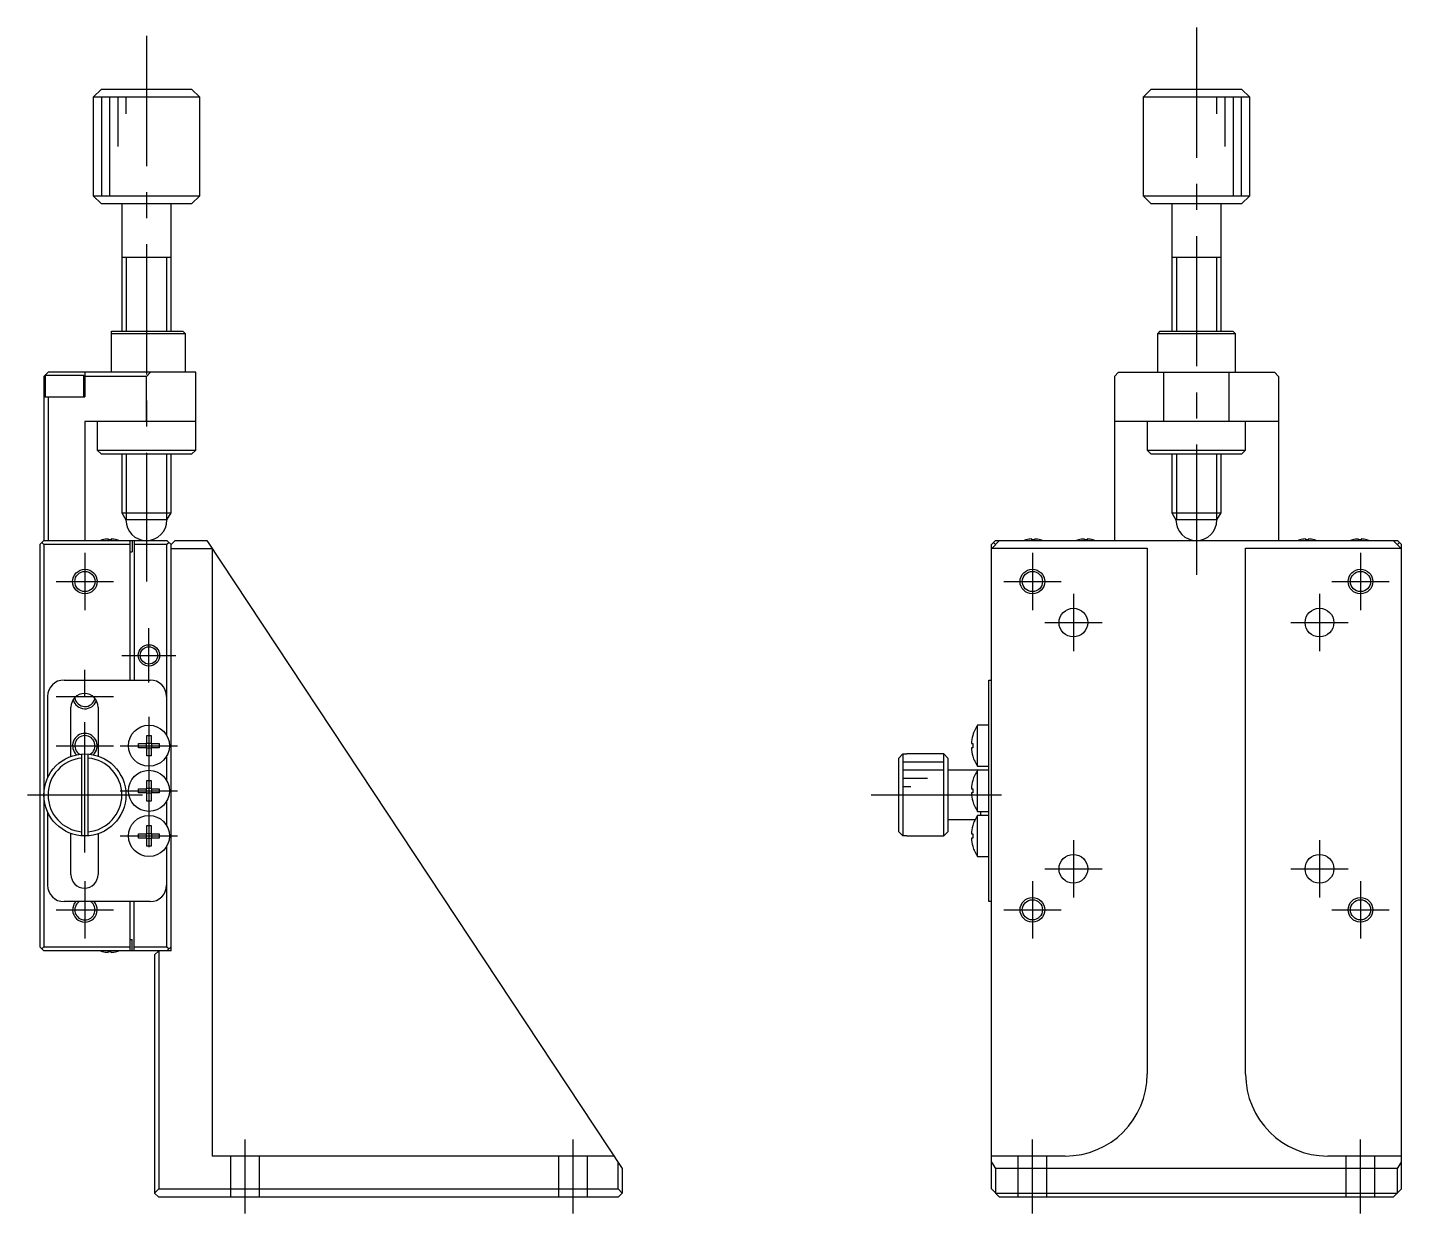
# Model space of a CAD drawing. Extents: x 0 to 392, y -8 to 374.
# Drawn here: x 224.8 to 392.3, y 128.9 to 273.4 of the extents above; entities that cross this region are included whole.
import ezdxf

# ---------------------------------------------------------------- set-up
doc = ezdxf.new("R2010")
doc.units = 0
doc.header["$LTSCALE"] = 0.5
doc.linetypes.add('CENTER', pattern=[50.8, 31.75, -6.35, 6.35, -6.35])
doc.linetypes.add('DASHED', pattern=[19.05, 12.7, -6.35])
for name, color, linetype in [('MSM_CENTER', 1, 'CENTER'), ('MSM_CONTINUOUS', 7, 'CONTINUOUS'), ('MSM_DASHED', 4, 'DASHED'), ('MSM_NARROW', 5, 'CONTINUOUS')]:
    doc.layers.add(name, color=color, linetype=linetype)

msp = doc.modelspace()

# ---------------------------------------------------------------- linework, layer by layer
at = {"layer": 'MSM_CENTER'}
for p, q in [((367.28, 273.42), (367.28, 205.42)), ((239.27, 272.42), (239.27, 205.92)), ((231.77, 209.42), (231.77, 202.42)), ((347.28, 209.42), (347.28, 202.42)), ((387.28, 209.42), (387.28, 202.42)), ((228.27, 205.92), (235.27, 205.92)), ((343.78, 205.92), (350.78, 205.92)), ((352.28, 204.42), (352.28, 197.42)), ((382.28, 204.42), (382.28, 197.42)), ((383.78, 205.92), (390.78, 205.92)), ((239.57, 193.62), (239.57, 200.22)), ((348.78, 200.92), (355.78, 200.92)), ((378.78, 200.92), (385.78, 200.92)), ((236.27, 196.92), (242.87, 196.92)), ((231.77, 172.92), (231.77, 195.42)), ((228.27, 191.92), (235.27, 191.92)), ((239.57, 189.42), (239.57, 171.42)), ((228.27, 185.92), (235.27, 185.92)), ((236.07, 185.92), (243.07, 185.92)), ((224.77, 179.92), (238.77, 179.92)), ((236.07, 180.42), (243.07, 180.42)), ((327.63, 179.92), (344.38, 179.92)), ((236.07, 174.92), (243.07, 174.92)), ((352.28, 174.42), (352.28, 167.42)), ((382.28, 174.42), (382.28, 167.42)), ((348.78, 170.92), (355.78, 170.92)), ((378.78, 170.92), (385.78, 170.92)), ((231.77, 169.42), (231.77, 162.42)), ((347.28, 169.42), (347.28, 162.42)), ((387.28, 169.42), (387.28, 162.42)), ((228.27, 165.92), (235.27, 165.92)), ((343.78, 165.92), (350.78, 165.92)), ((383.78, 165.92), (390.78, 165.92)), ((251.27, 137.92), (251.27, 128.92)), ((291.27, 137.92), (291.27, 128.92)), ((347.28, 128.92), (347.28, 137.92)), ((387.28, 128.92), (387.28, 137.92))]:
    msp.add_line(p, q, dxfattribs=at)
at = {"layer": 'MSM_CONTINUOUS'}
for p, q in [((233.77, 265.92), (232.77, 264.92)), ((232.77, 264.92), (232.77, 252.92)), ((245.77, 264.92), (232.77, 264.92)), ((233.77, 265.92), (244.77, 265.92)), ((245.77, 264.92), (244.77, 265.92)), ((245.77, 252.92), (245.77, 264.92)), ((361.78, 265.92), (360.78, 264.92)), ((360.78, 264.92), (360.78, 252.92)), ((373.78, 264.92), (360.78, 264.92)), ((361.78, 265.92), (372.78, 265.92)), ((373.78, 264.92), (372.78, 265.92)), ((373.78, 252.92), (373.78, 264.92)), ((232.77, 252.92), (245.77, 252.92)), ((232.77, 252.92), (233.77, 251.92)), ((244.77, 251.92), (233.77, 251.92)), ((236.27, 251.92), (236.27, 236.42)), ((242.27, 236.42), (242.27, 251.92)), ((244.77, 251.92), (245.77, 252.92)), ((360.78, 252.92), (373.78, 252.92)), ((360.78, 252.92), (361.78, 251.92)), ((372.78, 251.92), (361.78, 251.92)), ((364.28, 251.92), (364.28, 236.42)), ((370.28, 236.42), (370.28, 251.92)), ((372.78, 251.92), (373.78, 252.92)), ((242.27, 245.42), (236.27, 245.42)), ((370.28, 245.42), (364.28, 245.42)), ((235.02, 236.42), (243.72, 236.42)), ((235.02, 231.42), (235.02, 236.42)), ((244.02, 236.12), (243.72, 236.42)), ((362.83, 236.42), (362.53, 236.12)), ((362.83, 236.42), (371.73, 236.42)), ((372.03, 236.12), (371.73, 236.42)), ((244.02, 236.12), (235.02, 236.12)), ((244.02, 231.42), (244.02, 236.12)), ((372.03, 236.12), (362.53, 236.12)), ((362.53, 236.12), (362.53, 231.42)), ((372.03, 231.42), (372.03, 236.12)), ((227.27, 231.42), (226.77, 230.92)), ((245.27, 231.42), (227.27, 231.42)), ((231.77, 231.42), (231.77, 228.42)), ((239.77, 231.42), (239.27, 230.92)), ((245.27, 221.92), (245.27, 231.42)), ((357.28, 230.92), (357.78, 231.42)), ((357.78, 231.42), (376.78, 231.42)), ((363.28, 231.42), (363.28, 225.42)), ((371.28, 225.42), (371.28, 231.42)), ((377.28, 230.92), (376.78, 231.42)), ((226.77, 230.92), (226.77, 210.92)), ((226.92, 231.02), (226.92, 228.42)), ((231.62, 231.02), (226.92, 231.02)), ((231.62, 228.42), (231.62, 231.02)), ((239.27, 230.92), (231.77, 230.92)), ((239.27, 225.42), (239.27, 230.92)), ((357.28, 230.92), (357.28, 210.92)), ((377.28, 230.92), (377.28, 210.92)), ((226.77, 228.42), (231.77, 228.42)), ((227.27, 228.42), (227.27, 210.92)), ((231.77, 225.42), (231.77, 210.92)), ((245.27, 225.42), (231.77, 225.42)), ((233.27, 225.42), (233.27, 221.92)), ((377.28, 225.42), (357.28, 225.42)), ((361.28, 225.42), (361.28, 221.92)), ((373.28, 221.92), (373.28, 225.42)), ((233.27, 221.92), (233.77, 221.42)), ((233.27, 221.92), (245.27, 221.92)), ((244.77, 221.42), (233.77, 221.42)), ((236.27, 221.42), (236.27, 214.29)), ((242.27, 214.29), (242.27, 221.42)), ((244.77, 221.42), (245.27, 221.92)), ((361.28, 221.92), (373.28, 221.92)), ((361.28, 221.92), (361.78, 221.42)), ((372.78, 221.42), (361.78, 221.42)), ((364.28, 221.42), (364.28, 214.29)), ((370.28, 214.29), (370.28, 221.42)), ((372.78, 221.42), (373.28, 221.92)), ((236.27, 214.29), (242.27, 214.29)), ((236.27, 214.29), (236.77, 213.42)), ((241.77, 213.42), (236.77, 213.42)), ((241.77, 213.42), (242.27, 214.29)), ((364.28, 214.29), (370.28, 214.29)), ((364.28, 214.29), (364.78, 213.42)), ((369.78, 213.42), (364.78, 213.42)), ((369.78, 213.42), (370.28, 214.29)), ((234.59, 210.99), (234.59, 211.11)), ((234.95, 211.11), (234.95, 210.99)), ((347.2, 210.99), (347.2, 211.11)), ((347.56, 211.11), (347.56, 210.99)), ((353.6, 210.99), (353.6, 211.11)), ((353.96, 211.11), (353.96, 210.99)), ((380.6, 210.99), (380.6, 211.11)), ((380.96, 211.11), (380.96, 210.99)), ((387, 210.99), (387, 211.11)), ((387.36, 211.11), (387.36, 210.99)), ((226.77, 210.92), (226.27, 210.42)), ((226.27, 210.42), (226.27, 161.42)), ((226.77, 210.42), (226.52, 210.67)), ((226.77, 210.92), (241.77, 210.92)), ((237.27, 210.42), (226.77, 210.42)), ((226.77, 210.42), (226.77, 161.42)), ((233.88, 210.99), (233.88, 211)), ((234.95, 210.99), (234.59, 210.99)), ((235.65, 211), (235.65, 210.99)), ((237.27, 193.92), (237.27, 210.92)), ((237.27, 209.52), (237.52, 209.52)), ((237.52, 210.92), (237.52, 209.52)), ((237.77, 210.92), (237.77, 193.92)), ((241.77, 210.42), (237.77, 210.42)), ((241.77, 210.92), (242.27, 210.42)), ((242.02, 210.67), (241.77, 210.42)), ((241.77, 187.11), (241.77, 210.42)), ((242.27, 210.42), (242.77, 210.92)), ((242.27, 160.92), (242.27, 210.42)), ((247.27, 209.92), (242.27, 209.92)), ((242.77, 210.92), (246.63, 210.92)), ((246.63, 210.92), (297.27, 134.42)), ((247.27, 209.97), (247.27, 135.92)), ((343.28, 210.92), (342.28, 209.92)), ((342.28, 210.42), (342.78, 210.92)), ((342.28, 131.92), (342.28, 210.42)), ((342.33, 209.97), (361.28, 209.97)), ((342.53, 210.67), (342.78, 210.42)), ((342.78, 210.92), (391.78, 210.92)), ((346.5, 210.99), (346.5, 211)), ((347.56, 210.99), (347.2, 210.99)), ((348.27, 211), (348.27, 210.99)), ((352.9, 210.99), (352.9, 211)), ((353.96, 210.99), (353.6, 210.99)), ((354.67, 211), (354.67, 210.99)), ((361.28, 209.97), (361.28, 145.92)), ((373.28, 209.97), (392.24, 209.97)), ((373.28, 145.92), (373.28, 209.97)), ((379.9, 210.99), (379.9, 211)), ((380.96, 210.99), (380.6, 210.99)), ((381.67, 211), (381.67, 210.99)), ((386.3, 210.99), (386.3, 211)), ((387.36, 210.99), (387, 210.99)), ((388.07, 211), (388.07, 210.99)), ((392.28, 209.92), (391.28, 210.92)), ((392.28, 210.42), (391.78, 210.92)), ((391.78, 210.42), (392.03, 210.67)), ((392.28, 131.92), (392.28, 210.42)), ((229.22, 193.92), (239.72, 193.92)), ((341.98, 193.92), (342.28, 193.92)), ((341.98, 166.92), (341.98, 193.92)), ((227.22, 191.92), (227.22, 182)), ((241.72, 191.92), (241.72, 187.2)), ((230.07, 184.63), (230.07, 190.62)), ((233.37, 190.62), (233.37, 184.66)), ((341.98, 188.42), (340.59, 188.42)), ((340.59, 183.42), (340.59, 188.42)), ((238.31, 186.18), (239.31, 186.18)), ((238.31, 185.66), (238.31, 186.18)), ((239.26, 185.66), (239.26, 186.18)), ((239.31, 187.18), (239.83, 187.18)), ((239.31, 186.18), (239.31, 187.18)), ((239.31, 186.23), (239.83, 186.23)), ((239.83, 187.18), (239.83, 186.18)), ((239.83, 186.18), (240.82, 186.18)), ((239.87, 186.18), (239.87, 185.66)), ((240.82, 186.18), (240.82, 185.66)), ((339.85, 186.18), (340.02, 186.18)), ((340.01, 187.19), (340.02, 187.18)), ((340.02, 186.18), (340.02, 185.66)), ((231.37, 184.91), (231.37, 174.94)), ((232.17, 174.94), (232.17, 184.91)), ((239.31, 185.66), (238.31, 185.66)), ((239.31, 184.67), (239.31, 185.66)), ((239.83, 185.62), (239.31, 185.62)), ((239.83, 184.67), (239.31, 184.67)), ((239.83, 185.66), (239.83, 184.67)), ((240.82, 185.66), (239.83, 185.66)), ((241.72, 184.65), (241.72, 181.7)), ((241.77, 181.61), (241.77, 184.74)), ((330.98, 184.41), (331.48, 184.91)), ((330.98, 175.44), (330.98, 184.41)), ((331.48, 184.91), (331.48, 174.94)), ((331.48, 184.91), (331.98, 184.91)), ((331.98, 184.91), (331.98, 184.92)), ((336.48, 184.92), (331.98, 184.92)), ((336.48, 174.92), (336.48, 184.92)), ((336.98, 184.42), (336.48, 184.92)), ((336.98, 184.42), (336.98, 175.42)), ((340.02, 185.66), (339.85, 185.66)), ((340.02, 184.67), (340.01, 184.66)), ((341.98, 182.92), (336.98, 182.92)), ((340.59, 183.42), (341.98, 183.42)), ((340.59, 177.92), (340.59, 182.92)), ((239.31, 181.68), (239.83, 181.68)), ((239.31, 180.68), (239.31, 181.68)), ((239.83, 181.68), (239.83, 180.68)), ((340.01, 181.69), (340.02, 181.68)), ((238.31, 180.68), (239.31, 180.68)), ((238.31, 180.16), (238.31, 180.68)), ((239.31, 180.16), (238.31, 180.16)), ((239.26, 180.16), (239.26, 180.68)), ((239.31, 180.73), (239.83, 180.73)), ((239.31, 179.17), (239.31, 180.16)), ((239.83, 180.12), (239.31, 180.12)), ((239.83, 180.68), (240.82, 180.68)), ((239.83, 180.16), (239.83, 179.17)), ((240.82, 180.16), (239.83, 180.16)), ((239.87, 180.68), (239.87, 180.16)), ((240.82, 180.68), (240.82, 180.16)), ((339.85, 180.68), (340.02, 180.68)), ((340.02, 180.16), (339.85, 180.16)), ((340.02, 180.68), (340.02, 180.16)), ((227.22, 177.85), (227.22, 168.92)), ((239.83, 179.17), (239.31, 179.17)), ((241.72, 179.15), (241.72, 176.2)), ((241.77, 176.11), (241.77, 179.24)), ((340.02, 179.17), (340.01, 179.16)), ((340.59, 177.92), (341.98, 177.92)), ((340.98, 177.42), (340.98, 177.92)), ((239.31, 176.18), (239.83, 176.18)), ((239.31, 175.18), (239.31, 176.18)), ((239.83, 176.18), (239.83, 175.18)), ((336.98, 176.92), (340.3, 176.92)), ((340.01, 176.19), (340.02, 176.18)), ((341.98, 177.42), (340.59, 177.42)), ((340.59, 172.42), (340.59, 177.42)), ((230.07, 170.22), (230.07, 175.22)), ((233.37, 175.19), (233.37, 170.22)), ((238.31, 175.18), (239.31, 175.18)), ((238.31, 174.66), (238.31, 175.18)), ((239.31, 174.66), (238.31, 174.66)), ((239.26, 174.66), (239.26, 175.18)), ((239.31, 175.23), (239.83, 175.23)), ((239.31, 173.67), (239.31, 174.66)), ((239.83, 174.62), (239.31, 174.62)), ((239.83, 175.18), (240.82, 175.18)), ((239.83, 174.66), (239.83, 173.67)), ((240.82, 174.66), (239.83, 174.66)), ((239.87, 175.18), (239.87, 174.66)), ((240.82, 175.18), (240.82, 174.66)), ((331.48, 174.94), (330.98, 175.44)), ((331.98, 174.94), (331.48, 174.94)), ((331.98, 174.92), (331.98, 174.94)), ((331.98, 174.92), (336.48, 174.92)), ((336.48, 174.92), (336.98, 175.42)), ((339.85, 175.18), (340.02, 175.18)), ((340.02, 174.66), (339.85, 174.66)), ((340.02, 175.18), (340.02, 174.66)), ((239.83, 173.67), (239.31, 173.67)), ((241.72, 173.65), (241.72, 168.92)), ((241.77, 161.42), (241.77, 173.74)), ((340.02, 173.67), (340.01, 173.66)), ((340.59, 172.42), (341.98, 172.42)), ((239.72, 166.92), (229.22, 166.92)), ((237.27, 160.92), (237.27, 166.92)), ((237.77, 160.92), (237.77, 166.92)), ((342.28, 166.92), (341.98, 166.92)), ((226.77, 160.92), (226.27, 161.42)), ((226.52, 161.17), (226.77, 161.42)), ((226.77, 161.42), (237.27, 161.42)), ((242.27, 160.92), (226.77, 160.92)), ((233.88, 160.85), (233.88, 160.85)), ((234.59, 160.85), (234.95, 160.85)), ((234.59, 160.73), (234.59, 160.85)), ((234.95, 160.73), (234.95, 160.85)), ((235.65, 160.85), (235.65, 160.85)), ((237.27, 162.32), (237.52, 162.32)), ((237.52, 160.92), (237.52, 162.32)), ((237.77, 161.42), (241.77, 161.42)), ((240.27, 160.42), (240.77, 160.92)), ((240.77, 160.92), (240.77, 131.92)), ((241.77, 161.42), (242.02, 161.17)), ((242.27, 161.42), (241.77, 160.92)), ((240.27, 160.42), (240.27, 131.42)), ((296.27, 135.92), (247.27, 135.92)), ((351.28, 135.92), (342.28, 135.92)), ((392.28, 135.92), (383.28, 135.92)), ((296.77, 131.92), (296.77, 135.18)), ((297.27, 134.42), (297.27, 131.42)), ((342.28, 135.18), (342.78, 134.42)), ((342.78, 134.42), (342.78, 131.42)), ((391.78, 134.42), (342.78, 134.42)), ((391.78, 134.42), (392.28, 135.18)), ((391.78, 131.42), (391.78, 134.42)), ((240.77, 131.92), (240.27, 131.42)), ((240.77, 130.92), (240.27, 131.42)), ((240.77, 131.92), (296.77, 131.92)), ((296.77, 130.92), (240.77, 130.92)), ((297.27, 131.42), (296.77, 131.92)), ((296.77, 130.92), (297.27, 131.42)), ((343.28, 130.92), (342.28, 131.92)), ((342.78, 131.42), (391.78, 131.42)), ((391.28, 130.92), (343.28, 130.92)), ((392.28, 131.92), (391.28, 130.92))]:
    msp.add_line(p, q, dxfattribs=at)
for centre, radius in [((231.77, 205.92), 1.23), ((347.28, 205.92), 1.23), ((387.28, 205.92), 1.23), ((352.28, 200.92), 1.75), ((382.28, 200.92), 1.75), ((239.57, 196.92), 1.06), ((239.57, 185.92), 2.5), ((231.77, 179.92), 5), ((239.57, 180.42), 2.5), ((239.57, 174.92), 2.5), ((352.28, 170.92), 1.75), ((382.28, 170.92), 1.75), ((347.28, 165.92), 1.23), ((387.28, 165.92), 1.23)]:
    msp.add_circle(centre, radius, dxfattribs=at)
for centre, radius, start, end in [((239.27, 213.42), 2.5, 180, 0), ((367.28, 213.42), 2.5, 180, 0), ((234.77, 207.92), 3.19, 93.2297, 106.1067), ((234.77, 207.92), 3.19, 73.8933, 86.7703), ((347.38, 207.92), 3.19, 93.2297, 106.1067), ((347.38, 207.92), 3.19, 73.8933, 86.7703), ((353.78, 207.92), 3.19, 93.2297, 106.1067), ((353.78, 207.92), 3.19, 73.8933, 86.7703), ((380.78, 207.92), 3.19, 93.2297, 106.1067), ((380.78, 207.92), 3.19, 73.8933, 86.7703), ((387.18, 207.92), 3.19, 93.2297, 106.1067), ((387.18, 207.92), 3.19, 73.8933, 86.7703), ((234.77, 207.92), 3.2, 106.1225, 110.3641), ((234.77, 207.92), 3.2, 69.6359, 73.8775), ((347.38, 207.92), 3.2, 106.1225, 110.3641), ((347.38, 207.92), 3.2, 69.6359, 73.8775), ((353.78, 207.92), 3.2, 106.1225, 110.3641), ((353.78, 207.92), 3.2, 69.6359, 73.8775), ((380.78, 207.92), 3.2, 106.1225, 110.3641), ((380.78, 207.92), 3.2, 69.6359, 73.8775), ((387.18, 207.92), 3.2, 106.1225, 110.3641), ((387.18, 207.92), 3.2, 69.6359, 73.8775), ((229.22, 191.92), 2, 90, 180), ((239.72, 191.92), 2, 0, 90), ((231.72, 190.62), 1.65, 0, 180), ((231.77, 191.92), 1.23, 186.4571, 349.1377), ((344.33, 185.92), 4.5, 146.251, 163.7142), ((231.77, 185.92), 1.23, 302.0032, 237.9968), ((344.33, 185.92), 4.49, 163.7306, 176.6822), ((231.77, 179.92), 4.5, 95.0997, 264.9003), ((231.77, 179.92), 4.5, 275.0997, 84.9003), ((344.33, 185.92), 4.49, 183.3178, 196.2694), ((344.33, 185.92), 4.5, 196.2858, 213.749), ((344.33, 180.42), 4.5, 146.251, 163.7142), ((344.33, 180.42), 4.49, 163.7306, 176.6822), ((344.33, 180.42), 4.49, 183.3178, 196.2694), ((344.33, 180.42), 4.5, 196.2858, 213.749), ((344.33, 174.92), 4.49, 163.7306, 176.6822), ((344.33, 174.92), 4.5, 146.251, 163.7142), ((344.33, 174.92), 4.49, 183.3178, 196.2694), ((344.33, 174.92), 4.5, 196.2858, 213.749), ((231.72, 170.22), 1.65, 180, 0), ((229.22, 168.92), 2, 180, 270), ((239.72, 168.92), 2, 270, 0), ((231.77, 165.92), 1.23, 125.5766, 54.4234), ((234.77, 163.92), 3.2, 249.6359, 253.8775), ((234.77, 163.92), 3.19, 253.8933, 266.7703), ((234.77, 163.92), 3.19, 273.2297, 286.1067), ((234.77, 163.92), 3.2, 286.1225, 290.3641), ((351.28, 145.92), 10, 270, 0), ((383.28, 145.92), 10, 180, 270)]:
    msp.add_arc(centre, radius, start, end, dxfattribs=at)
at = {"layer": 'MSM_DASHED'}
for p, q in [((249.52, 135.92), (249.52, 130.92)), ((253.02, 135.92), (253.02, 130.92)), ((289.52, 135.92), (289.52, 130.92)), ((293.02, 135.92), (293.02, 130.92)), ((345.53, 130.92), (345.53, 135.92)), ((349.03, 130.92), (349.03, 135.92)), ((385.53, 130.92), (385.53, 135.92)), ((389.03, 130.92), (389.03, 135.92))]:
    msp.add_line(p, q, dxfattribs=at)
at = {"layer": 'MSM_NARROW'}
for p, q in [((233.77, 264.92), (233.77, 252.92)), ((234.77, 264.92), (234.77, 252.92)), ((235.77, 264.92), (235.77, 258.92)), ((236.77, 264.92), (236.77, 262.92)), ((369.78, 262.92), (369.78, 264.92)), ((370.78, 258.92), (370.78, 264.92)), ((371.78, 252.92), (371.78, 264.92)), ((372.78, 252.92), (372.78, 264.92)), ((236.81, 245.42), (236.81, 236.42)), ((241.72, 245.42), (241.72, 236.42)), ((364.83, 245.42), (364.83, 236.42)), ((369.74, 245.42), (369.74, 236.42)), ((236.81, 221.42), (236.81, 213.42)), ((241.72, 221.42), (241.72, 213.42)), ((364.83, 221.42), (364.83, 213.42)), ((369.74, 221.42), (369.74, 213.42)), ((336.48, 183.92), (331.48, 183.92)), ((336.48, 182.92), (331.48, 182.92)), ((334.48, 181.92), (331.48, 181.92)), ((332.48, 180.92), (331.48, 180.92))]:
    msp.add_line(p, q, dxfattribs=at)
for centre, radius in [((231.77, 205.92), 1.5), ((347.28, 205.92), 1.5), ((387.28, 205.92), 1.5), ((239.57, 196.92), 1.3), ((347.28, 165.92), 1.5), ((387.28, 165.92), 1.5)]:
    msp.add_circle(centre, radius, dxfattribs=at)
for centre, start, end in [((231.77, 191.92), 196.0128, 339.5821), ((231.77, 185.92), 312.5988, 227.4012), ((231.77, 165.92), 138.1897, 41.8103)]:
    msp.add_arc(centre, 1.5, start, end, dxfattribs=at)

doc.saveas('drawing.dxf')
